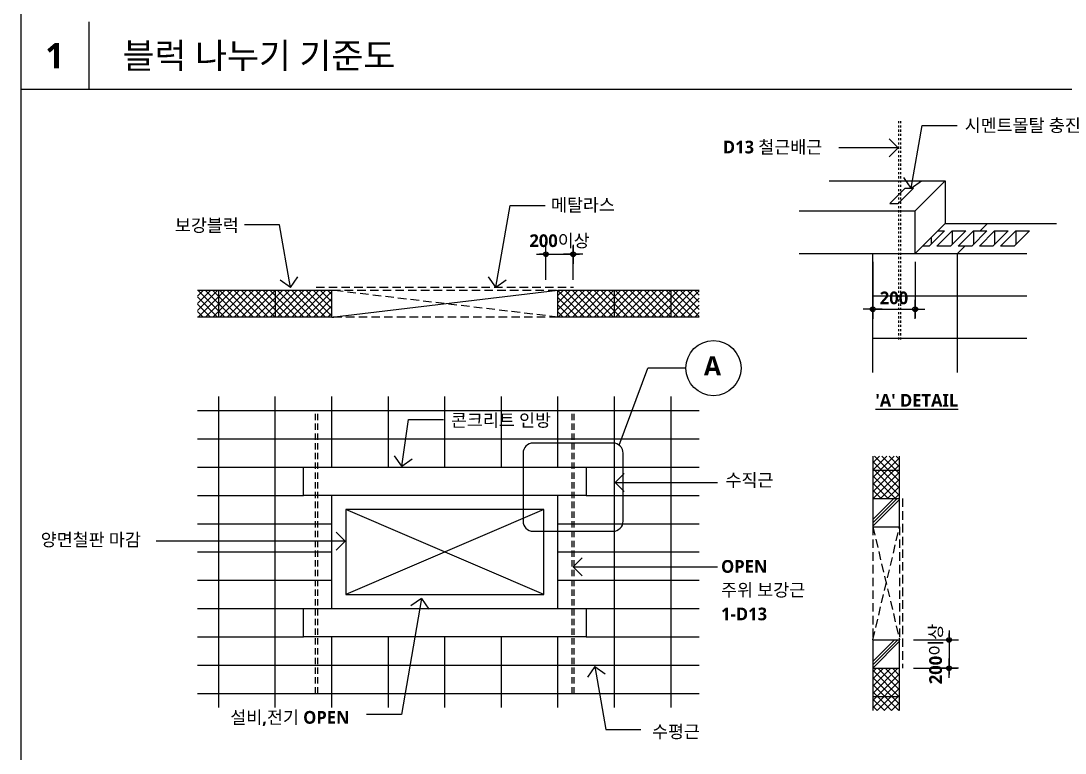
# Model space of a CAD drawing. Header units: millimetres. Extents: x 200 to 163856, y 0 to 163394.
# Drawn here: x 200 to 2663, y 1719 to 3445 of the extents above; entities that cross this region are included whole.
import ezdxf
from ezdxf.enums import TextEntityAlignment as Align

# ---------------------------------------------------------------- set-up
doc = ezdxf.new("R2010")
doc.units = ezdxf.units.MM
doc.header["$LTSCALE"] = 10
for name, pattern in [('DASH_3', [3, 2, -1]), ('HID', [2.3, 1.5, -0.8]), ('HIDDEN2', [1, 0.5, -0.5])]:
    doc.linetypes.add(name, pattern=pattern)
doc.layers.get('DEFPOINTS').update_dxf_attribs({"color": 181})
for name, color, linetype in [('7', 7, 'Continuous'), ('A-ANNO-GRA1', 7, 'Continuous'), ('A-ANNO-LEAD', 4, 'Continuous'), ('A-ANNO-SYMB', 7, 'Continuous'), ('A-ANNO-TEXT1', 7, 'Continuous'), ('A-ELEV-FIXT', 4, 'Continuous'), ('A-ELEV-FNSH', 6, 'Continuous'), ('A-SECT', 5, 'Continuous'), ('A-ST-AXIS-DIM', 7, 'Continuous'), ('A-SYM', 7, 'Continuous'), ('DIM', 4, 'Continuous'), ('HAT', 5, 'Continuous')]:
    doc.layers.add(name, color=color, linetype=linetype)
doc.styles.add('2020음성 1차', font='')
doc.styles.get('2020음성 1차').set_extended_font_data('NanumGothic', bold=True)
doc.dimstyles.new('NDIM10', dxfattribs={"dimscale": 10, "dimtxt": 3, "dimasz": 0.75, "dimexe": 2, "dimexo": 2, "dimgap": 1, "dimtad": 1, "dimdec": 1, "dimdsep": 46, "dimtxsty": '2020음성 1차', "dimblk": 'Z_DOT', "dimcen": 3, "dimdle": 3, "dimclrd": 256, "dimclre": 256, "dimclrt": 3, "dimadec": 0, "dimazin": 0, "dimtfac": 1, "dimtdec": 1, "dimtix": 1, "dimtmove": 2, "dimatfit": 3, "dimfxl": 1, "dimtolj": 1, "dimtzin": 0, "dimlwd": -1, "dimlwe": -1, "dimarcsym": 0})
pattern_1 = [(45, (200, 342.657), (-8.48528, 8.48528), []), (135, (200, 342.657), (-8.48528, -8.48528), [])]

# ---------------------------------------------------------------- blocks, each defined once
blk = doc.blocks.new('Z_DOT')
at = {"layer": 'DIM', "color": 0}
for p, q in [((-3, 0), (3, 0)), ((0, -3), (0, 3))]:
    blk.add_line(p, q, dxfattribs=at)
for radius in [0.75, 0.375]:
    blk.add_circle((0, 0), radius, dxfattribs=at)
blk = doc.blocks.new('*D6029')
at = {"layer": 'A-ST-AXIS-DIM'}
for p, q in [((2209.2, 2876.7), (2209.2, 2745.1)), ((2309.2, 2876.7), (2309.2, 2745.1)), ((2216.7, 2765.1), (2301.7, 2765.1))]:
    blk.add_line(p, q, dxfattribs=at)
at = {"layer": 'DEFPOINTS', "color": 0}
for p in [(2209.2, 2896.7), (2309.2, 2896.7), (2309.2, 2765.1)]:
    blk.add_point(p, dxfattribs=at)
at = {"layer": 'A-ST-AXIS-DIM', "linetype": 'ByBlock', "xscale": 7.5, "yscale": 7.5, "zscale": 7.5, "rotation": 180}
blk.add_blockref('Z_DOT', (2209.2, 2765.1), dxfattribs=at)
at = {"layer": 'A-ST-AXIS-DIM', "linetype": 'ByBlock', "xscale": 7.5, "yscale": 7.5, "zscale": 7.5}
blk.add_blockref('Z_DOT', (2309.2, 2765.1), dxfattribs=at)
at = {"layer": 'A-ST-AXIS-DIM', "color": 3, "insert": (2259.2, 2791.6), "char_height": 30, "attachment_point": 5, "style": '2020음성 1차'}
blk.add_mtext('\\A1;200', dxfattribs=at)
blk = doc.blocks.new('ARROW2')
at = {"layer": 'A-SYM'}
for q in [(2.12, 2.12), (2.12, -2.12)]:
    blk.add_line((0, 0), q, dxfattribs=at)
blk = doc.blocks.new('*D6061')
at = {"layer": 'A-ST-AXIS-DIM'}
for p, q in [((2389.1, 1993.2), (2389.1, 2000.7)), ((2305, 1985.7), (2409.1, 1985.7)), ((2389.1, 1985.7), (2389.1, 1919)), ((2305, 1919), (2409.1, 1919)), ((2389.1, 1911.5), (2389.1, 1904))]:
    blk.add_line(p, q, dxfattribs=at)
at = {"layer": 'DEFPOINTS', "color": 0}
for p in [(2285, 1985.7), (2285, 1919), (2389.1, 1919)]:
    blk.add_point(p, dxfattribs=at)
at = {"layer": 'A-ST-AXIS-DIM', "linetype": 'ByBlock', "xscale": 7.5, "yscale": 7.5, "zscale": 7.5}
for p, rotation in [((2389.1, 1985.7), 270), ((2389.1, 1919), 90)]:
    blk.add_blockref('Z_DOT', p, dxfattribs=dict(at, rotation=rotation))
at = {"layer": 'A-ST-AXIS-DIM', "color": 3, "insert": (2358.9, 1952.3), "char_height": 30, "attachment_point": 5, "rotation": 90, "style": '2020음성 1차'}
blk.add_mtext('\\A1;200이상', dxfattribs=at)
blk = doc.blocks.new('*D6062')
at = {"layer": 'A-ST-AXIS-DIM'}
for p, q in [((1438.4, 2834.6), (1438.4, 2914.7)), ((1502.5, 2834.6), (1502.5, 2914.7)), ((1430.9, 2894.7), (1423.4, 2894.7)), ((1438.4, 2894.7), (1502.5, 2894.7)), ((1510, 2894.7), (1517.5, 2894.7))]:
    blk.add_line(p, q, dxfattribs=at)
at = {"layer": 'DEFPOINTS', "color": 0}
for p in [(1502.5, 2894.7), (1438.4, 2814.6), (1502.5, 2814.6)]:
    blk.add_point(p, dxfattribs=at)
at = {"layer": 'A-ST-AXIS-DIM', "linetype": 'ByBlock', "xscale": 7.5, "yscale": 7.5, "zscale": 7.5}
blk.add_blockref('Z_DOT', (1438.4, 2894.7), dxfattribs=at)
at = {"layer": 'A-ST-AXIS-DIM', "linetype": 'ByBlock', "xscale": 7.5, "yscale": 7.5, "zscale": 7.5, "rotation": 180}
blk.add_blockref('Z_DOT', (1502.5, 2894.7), dxfattribs=at)
at = {"layer": 'A-ST-AXIS-DIM', "color": 3, "insert": (1470.4, 2925), "char_height": 30, "attachment_point": 5, "style": '2020음성 1차'}
blk.add_mtext('\\A1;200이상', dxfattribs=at)

msp = doc.modelspace()

# ---------------------------------------------------------------- hatches: boundary and pattern name
at = {"layer": 'HAT', "linetype": 'ByBlock'}
h = msp.add_hatch(dxfattribs=at)
h.set_pattern_fill('U,N', color=256, scale=12, angle=45, style=0, double=1, pattern_type=0)
h.set_pattern_definition(pattern_1)
h.paths.add_polyline_path([(616.77104, 2746.63795), (933.42304, 2746.63795), (933.42304, 2809.96995), (616.77104, 2809.96995)])
h = msp.add_hatch(dxfattribs=at)
h.set_pattern_fill('U,N', color=256, scale=12, angle=45, style=0, double=1, pattern_type=0)
h.set_pattern_definition(pattern_1)
h.paths.add_polyline_path([(1466.73504, 2746.63795), (1800.05504, 2746.63795), (1800.05504, 2809.96995), (1466.73504, 2809.96995)])
h = msp.add_hatch(dxfattribs=at)
h.set_pattern_fill('U,N', color=256, scale=12, angle=45, style=0, double=1, pattern_type=0)
h.set_pattern_definition(pattern_1)
h.paths.add_polyline_path([(2209.21595, 2318.98766), (2272.54795, 2318.98766), (2272.54795, 2418.98366), (2209.21595, 2418.98366)])
h = msp.add_hatch(dxfattribs=at)
h.set_pattern_fill('U,N', color=256, scale=12, angle=45, style=0, double=1, pattern_type=0)
h.set_pattern_definition(pattern_1)
h.paths.add_polyline_path([(2209.21595, 1819.00766), (2272.54795, 1819.00766), (2272.54795, 1919.00366), (2209.21595, 1919.00366)])

# ---------------------------------------------------------------- linework, layer by layer
at = {"layer": '7', "color": 132, "linetype": 'Continuous'}
msp.add_line((2249.2082, 3014.02074), (2285.2082, 3050.02074), dxfattribs=at)
at = {"layer": '7', "color": 132}
msp.add_line((2249.2082, 3014.02074), (2269.21241, 3014.02074), dxfattribs=at)
at = {"layer": '7', "color": 52}
for p, q in [((933.42304, 2809.96995), (938.42304, 2809.96995)), ((933.42304, 2746.63795), (938.42304, 2746.63795))]:
    msp.add_line(p, q, dxfattribs=at)
at = {"layer": '7', "color": 33, "linetype": 'DASH_3'}
for p, q in [((933.42304, 2809.96995), (1466.73504, 2809.96995)), ((1466.73504, 2746.63795), (933.42304, 2809.96995)), ((1466.73504, 2746.63795), (933.42304, 2746.63795)), ((2209.21595, 2252.32366), (2209.21595, 1985.66766)), ((2209.21595, 1985.66766), (2272.54795, 2252.32366)), ((2209.21595, 2252.32366), (2272.54795, 1985.66766)), ((2272.54795, 2252.32366), (2272.54795, 1985.66766))]:
    msp.add_line(p, q, dxfattribs=at)
at = {"layer": '7', "color": 3}
for p, q in [((2209.21595, 2418.98366), (2209.21595, 2252.32366)), ((2272.54795, 2252.32366), (2272.54795, 2418.98366)), ((2209.21595, 2385.65166), (2272.54795, 2385.65166)), ((2209.21595, 2318.98766), (2272.54795, 2318.98766)), ((2209.21595, 2252.32366), (2272.54795, 2252.32366)), ((2209.21595, 1985.66766), (2209.21595, 1819.00766)), ((2209.21595, 1985.66766), (2272.54795, 1985.66766)), ((2272.54795, 1819.00766), (2272.54795, 1985.66766)), ((2209.21595, 1919.00366), (2272.54795, 1919.00366)), ((2209.21595, 1852.33966), (2272.54795, 1852.33966))]:
    msp.add_line(p, q, dxfattribs=at)
at = {"layer": '7', "color": 6}
for p, q in [((933.42304, 2059.56226), (933.42304, 2326.21826)), ((1466.73504, 2059.56226), (1466.73504, 2326.21826)), ((933.42304, 1826.23826), (933.42304, 1992.89826)), ((1066.75104, 1826.23826), (1066.75104, 1992.89826)), ((1200.07904, 1826.23826), (1200.07904, 1992.89826)), ((1333.40704, 1826.23826), (1333.40704, 1992.89826)), ((1466.73504, 1826.23826), (1466.73504, 1992.89826))]:
    msp.add_line(p, q, dxfattribs=at)
at = {"layer": 'A-ANNO-GRA1'}
for p, q in [((360, 3442.65676), (360, 3282.65676)), ((7294.9654, 3282.65676), (200, 3282.65676))]:
    msp.add_line(p, q, dxfattribs=at)
at = {"layer": 'A-ANNO-LEAD'}
for p, q in [((2269.14516, 3145.2636), (2129.39723, 3145.2636)), ((933.42304, 2746.63795), (1466.73504, 2809.96995)), ((1611.05296, 2444.75901), (1678.64319, 2626.26751)), ((1768.47306, 2626.26751), (1678.64319, 2626.26751)), ((1601.4101, 2356.5248), (1842.80907, 2356.5248)), ((966.75504, 2292.88626), (966.75504, 2092.89426)), ((1433.40304, 2292.88626), (966.75504, 2292.88626)), ((1433.40304, 2092.89426), (966.75504, 2292.88626)), ((1433.40304, 2292.88626), (966.75504, 2092.89426)), ((1433.40304, 2092.89426), (1433.40304, 2292.88626)), ((964.70677, 2218.51226), (518.91634, 2218.51226)), ((1502.59629, 2157.67381), (1842.80907, 2157.67381)), ((966.75504, 2092.89426), (1433.40304, 2092.89426))]:
    msp.add_line(p, q, dxfattribs=at)
for points in [[(2299.36274, 3050.663), (2325.40997, 3198.38417), (2407.83545, 3198.38417)], [(1320.29757, 2816.76933), (1354.13253, 3009.61861), (1436.558, 3009.61861)], [(835.86681, 2816.51102), (809.81959, 2964.23218), (727.39411, 2964.23218)], [(1098.44244, 2395.30457), (1114.4491, 2505.14932), (1196.87458, 2505.14932)], [(1144.60937, 2083.03427), (1097.62167, 1809.78337), (1015.19619, 1809.78337)], [(1553.75105, 1922.63514), (1579.79827, 1774.91397), (1662.22375, 1774.91397)]]:
    msp.add_lwpolyline(points, dxfattribs=at)
msp.add_lwpolyline([(1408.28185, 2241.66018), (1596.53031, 2241.66018, 0.4142135624), (1620.53031, 2265.66018), (1620.53031, 2425.65162, 0.4142135624), (1596.53031, 2449.65162), (1408.28185, 2449.65162, 0.4142135624), (1384.28185, 2425.65162), (1384.28185, 2265.66018, 0.4142135624)], format="xyb", close=True, dxfattribs=at)
at = {"layer": 'A-ANNO-SYMB'}
msp.add_circle((1833.47306, 2626.26751), 65, dxfattribs=at)
at = {"layer": 'A-ELEV-FIXT', "linetype": 'HIDDEN2'}
for p, q in [((2270.39014, 2693.37524), (2270.39014, 3212.80959)), ((2275.39014, 2693.37524), (2275.39014, 3212.80959))]:
    msp.add_line(p, q, dxfattribs=at)
at = {"layer": 'A-ELEV-FIXT', "color": 132}
for p, q in [((2105.98815, 3067.37608), (2379.92098, 3067.37608)), ((2309.21031, 2996.66541), (2379.92098, 3067.37608)), ((2379.92098, 3067.37608), (2379.92098, 2967.37608)), ((2035.27747, 2996.66541), (2309.21031, 2996.66541)), ((2309.21031, 2896.66541), (2309.21031, 2996.66541)), ((2309.21031, 2896.66541), (2379.92098, 2967.37608)), ((2379.92098, 2967.37608), (2642.88079, 2967.37608)), ((2462.56565, 2950.02074), (2479.92098, 2967.37608)), ((2346.62991, 2934.08501), (2346.62991, 2918.14928)), ((2396.62991, 2950.02074), (2396.62991, 2918.14928)), ((2446.62991, 2950.02074), (2446.62991, 2918.14928)), ((2496.62991, 2950.02074), (2496.62991, 2918.14928)), ((2546.62991, 2950.02074), (2546.62991, 2918.14928)), ((2409.21031, 2896.66541), (2426.56565, 2914.02074)), ((2035.27747, 2896.66541), (2572.17011, 2896.66541)), ((2209.21031, 2616.20033), (2209.21031, 2896.66541)), ((2409.21031, 2616.20033), (2409.21031, 2896.66541)), ((2209.21031, 2796.66541), (2572.17011, 2796.66541)), ((2209.21031, 2696.66541), (2572.17011, 2696.66541))]:
    msp.add_line(p, q, dxfattribs=at)
at = {"layer": 'A-ELEV-FIXT', "color": 132, "linetype": 'Continuous'}
for p, q in [((2269.21241, 3014.02074), (2305.21241, 3050.02074)), ((2285.2082, 3050.02074), (2305.21241, 3050.02074)), ((2342.50138, 2914.02074), (2378.50138, 2950.02074)), ((2360.62991, 2914.02074), (2396.62991, 2950.02074)), ((2362.56565, 2950.02074), (2378.50138, 2950.02074)), ((2392.50138, 2914.02074), (2428.50138, 2950.02074)), ((2396.62991, 2950.02074), (2428.50138, 2950.02074)), ((2410.62991, 2914.02074), (2446.62991, 2950.02074)), ((2442.50138, 2914.02074), (2478.50138, 2950.02074)), ((2446.62991, 2950.02074), (2478.50138, 2950.02074)), ((2460.62991, 2914.02074), (2496.62991, 2950.02074)), ((2492.50138, 2914.02074), (2528.50138, 2950.02074)), ((2496.62991, 2950.02074), (2528.50138, 2950.02074)), ((2510.62991, 2914.02074), (2546.62991, 2950.02074)), ((2542.50138, 2914.02074), (2578.50138, 2950.02074)), ((2546.62991, 2950.02074), (2578.50138, 2950.02074)), ((2342.50138, 2914.02074), (2326.56565, 2914.02074)), ((2392.50138, 2914.02074), (2360.62991, 2914.02074)), ((2442.50138, 2914.02074), (2410.62991, 2914.02074)), ((2492.50138, 2914.02074), (2460.62991, 2914.02074)), ((2542.50138, 2914.02074), (2510.62991, 2914.02074))]:
    msp.add_line(p, q, dxfattribs=at)
at = {"layer": 'A-ELEV-FNSH'}
for p, q in [((666.76704, 1826.23826), (666.76704, 2559.54226)), ((800.09504, 1826.23826), (800.09504, 2559.54226)), ((933.42304, 2392.88226), (933.42304, 2559.54226)), ((1066.75104, 2392.88226), (1066.75104, 2559.54226)), ((1200.07904, 2392.88226), (1200.07904, 2559.54226)), ((1333.40704, 2392.88226), (1333.40704, 2559.54226)), ((1466.73504, 2392.88226), (1466.73504, 2559.54226)), ((1600.06304, 1826.23826), (1600.06304, 2559.54226)), ((1733.39104, 1826.23826), (1733.39104, 2559.54226)), ((616.77104, 2526.21026), (1800.05504, 2526.21026)), ((616.77104, 2459.54626), (1800.05504, 2459.54626)), ((616.77104, 2392.88226), (866.75904, 2392.88226)), ((1533.39904, 2392.88226), (1800.05504, 2392.88226)), ((616.77104, 2326.21826), (866.75904, 2326.21826)), ((1533.39904, 2326.21826), (1800.05504, 2326.21826)), ((616.77104, 2259.55426), (933.42304, 2259.55426)), ((1466.73504, 2259.55426), (1800.05504, 2259.55426)), ((616.77104, 2192.89026), (933.42304, 2192.89026)), ((1466.73504, 2192.89026), (1800.05504, 2192.89026)), ((616.77104, 2126.22626), (933.42304, 2126.22626)), ((1466.73504, 2126.22626), (1800.05504, 2126.22626)), ((616.77104, 2059.56226), (866.75904, 2059.56226)), ((1533.39904, 2059.56226), (1800.05504, 2059.56226)), ((616.77104, 1992.89826), (866.75904, 1992.89826)), ((1533.39904, 1992.89826), (1800.05504, 1992.89826)), ((616.77104, 1926.23426), (1800.05504, 1926.23426)), ((616.77104, 1859.57026), (1800.05504, 1859.57026))]:
    msp.add_line(p, q, dxfattribs=at)
at = {"layer": 'A-ELEV-FNSH', "linetype": 'HID'}
for p, q in [((895.22304, 1859.57026), (895.22304, 2526.21026)), ((900.22304, 1859.57026), (900.22304, 2526.21026)), ((1499.93504, 1859.57026), (1499.93504, 2526.21026)), ((1504.93504, 1859.57026), (1504.93504, 2526.21026))]:
    msp.add_line(p, q, dxfattribs=at)
at = {"layer": 'A-SECT', "color": 52}
for p, q in [((616.77104, 2809.96995), (933.42304, 2809.96995)), ((666.18492, 2809.96995), (666.18492, 2746.63795)), ((799.51292, 2809.96995), (799.51292, 2746.63795)), ((933.42304, 2746.63795), (933.42304, 2809.96995)), ((1466.73504, 2746.63795), (1466.73504, 2809.96995)), ((1466.73504, 2809.96995), (1800.05504, 2809.96995)), ((1600.06304, 2746.63795), (1600.06304, 2809.96995)), ((1733.39104, 2746.63795), (1733.39104, 2809.96995)), ((933.42304, 2746.63795), (616.77104, 2746.63795)), ((1800.05504, 2746.63795), (1466.73504, 2746.63795))]:
    msp.add_line(p, q, dxfattribs=at)
at = {"layer": 'A-SECT', "color": 52, "linetype": 'DASH_3'}
for p, q in [((896.17292, 2816.96995), (1503.40304, 2816.96995)), ((2279.54795, 2318.98766), (2279.54795, 1919.00366))]:
    msp.add_line(p, q, dxfattribs=at)
at = {"layer": 'A-SECT', "color": 52}
for points in [[(1533.39904, 2392.88226), (1533.39904, 2326.21826), (866.75904, 2326.21826), (866.75904, 2392.88226)], [(1533.39904, 2059.56226), (1533.39904, 1992.89826), (866.75904, 1992.89826), (866.75904, 2059.56226)]]:
    msp.add_lwpolyline(points, close=True, dxfattribs=at)
at = {"layer": 'DEFPOINTS'}
msp.add_lwpolyline([(200, 200), (7294.9654, 200), (7294.9654, 5740), (200, 5740)], close=True, dxfattribs=at)
at = {"layer": 'HAT'}
for p, q in [((2258.74181, 2318.98766), (2209.21595, 2269.4618)), ((2209.21595, 2261.4618), (2266.74181, 2318.98766)), ((2272.54795, 2316.7938), (2209.21595, 2253.4618)), ((2209.21595, 1927.00366), (2266.74181, 1984.52951)), ((2258.74181, 1984.52951), (2209.21595, 1935.00366)), ((2272.54795, 1982.33566), (2209.21595, 1919.00366))]:
    msp.add_line(p, q, dxfattribs=at)

# ---------------------------------------------------------------- block references
at = {"layer": 'A-ANNO-LEAD'}
for p, xscale, yscale, zscale, rotation in [((2269.14516, 3145.2636), 10, 10, 10, 180), ((2299.36274, 3050.663), 10.00000000000003, 10.00000000000003, 10.00000000000003, 80.00000000000547), ((835.86681, 2816.51102), -10.00000000000067, 9.999999999999998, 10, 280.0000000000151), ((1320.29757, 2816.76933), 10.00000000000003, 10.00000000000003, 10.00000000000003, 80.00000000000547), ((1098.44244, 2395.30457), 10.00000000000003, 10.00000000000003, 10.00000000000003, 80.00000000000547), ((1601.4101, 2356.5248), -10, 10, 10, 180), ((964.70677, 2218.51226), 10, 10, 10, 180), ((1502.59629, 2157.67381), -10, 10, 10, 180), ((1144.60937, 2083.03427), 10.00000000000066, 10.00000000000066, 10.00000000000066, 259.9999999999849), ((1553.75105, 1922.63514), -10.00000000000004, 10, 10, 99.99999999999456)]:
    msp.add_blockref('ARROW2', p, dxfattribs=dict(at, xscale=xscale, yscale=yscale, zscale=zscale, rotation=rotation))

# ---------------------------------------------------------------- texts
at = {"layer": 'A-ANNO-TEXT1', "style": '2020음성 1차'}
msp.add_text('블럭 나누기 기준도', height=59.999984, dxfattribs=at).set_placement((440.00001, 3362.65676), align=Align.MIDDLE_LEFT)
msp.add_text('1', height=59.99998, dxfattribs=at).set_placement((280.00001, 3362.65676), align=Align.MIDDLE_CENTER)
for s, height, p in [('시멘트몰탈 충진', 30, (2426.05628, 3183.4784)), ('D13 철근배근', 30, (1855.61269, 3132.33396)), ('메탈라스', 30, (1450.34043, 2995.81403)), ('보강블럭', 30, (563.29408, 2947.73804)), ('A', 45, (1810.88322, 2608.92144)), ("%%U'A' DETAIL", 30, (2215.32903, 2535.36553)), ('콘크리트 인방', 30, (1214.30648, 2488.46379)), ('수직근', 30, (1861.8163, 2347.26184)), ('양면철판 마감', 30, (246.9137, 2206.87623)), ('OPEN', 30, (1851.34613, 2143.89826)), ('주위 보강근', 30, (1851.34613, 2088.3392)), ('1-D13', 30, (1851.34613, 2031.82506)), ('설비,전기 OPEN', 30, (693.85379, 1788.16893)), ('수평근', 30, (1688.52858, 1754.54414))]:
    msp.add_text(s, height=height, dxfattribs=at).set_placement(p)

# ---------------------------------------------------------------- dimensions: what is measured, and where the dimension line sits
at = {"layer": 'A-ST-AXIS-DIM'}
for base, p1, p2, text, picture, middle in [((1502.4904, 2894.69063), (1438.40304, 2814.61578), (1502.4904, 2814.61578), '200이상', '*D6062', (1470.44672, 2924.95342)), ((2309.21031, 2765.13312), (2209.21031, 2896.66541), (2309.21031, 2896.66541), '200', '*D6029', (2259.21031, 2791.6246))]:
    dim = msp.add_linear_dim(base=base, p1=p1, p2=p2, text=text, dimstyle='NDIM10', override={"dimtxsty": '2020음성 1차'}, dxfattribs=at)
    dim.commit()
    dim.dimension.update_dxf_attribs({"geometry": picture, "text_midpoint": middle})
dim = msp.add_linear_dim(base=(2389.14465, 1919.00366), p1=(2285.00057, 1985.66766), p2=(2285.00057, 1919.00366), angle=90, text='200이상', dimstyle='NDIM10', override={"dimtxsty": '2020음성 1차'}, dxfattribs=at)
dim.commit()
dim.dimension.update_dxf_attribs({"geometry": '*D6061', "text_midpoint": (2358.88186, 1952.33566)})

doc.saveas('drawing.dxf')
